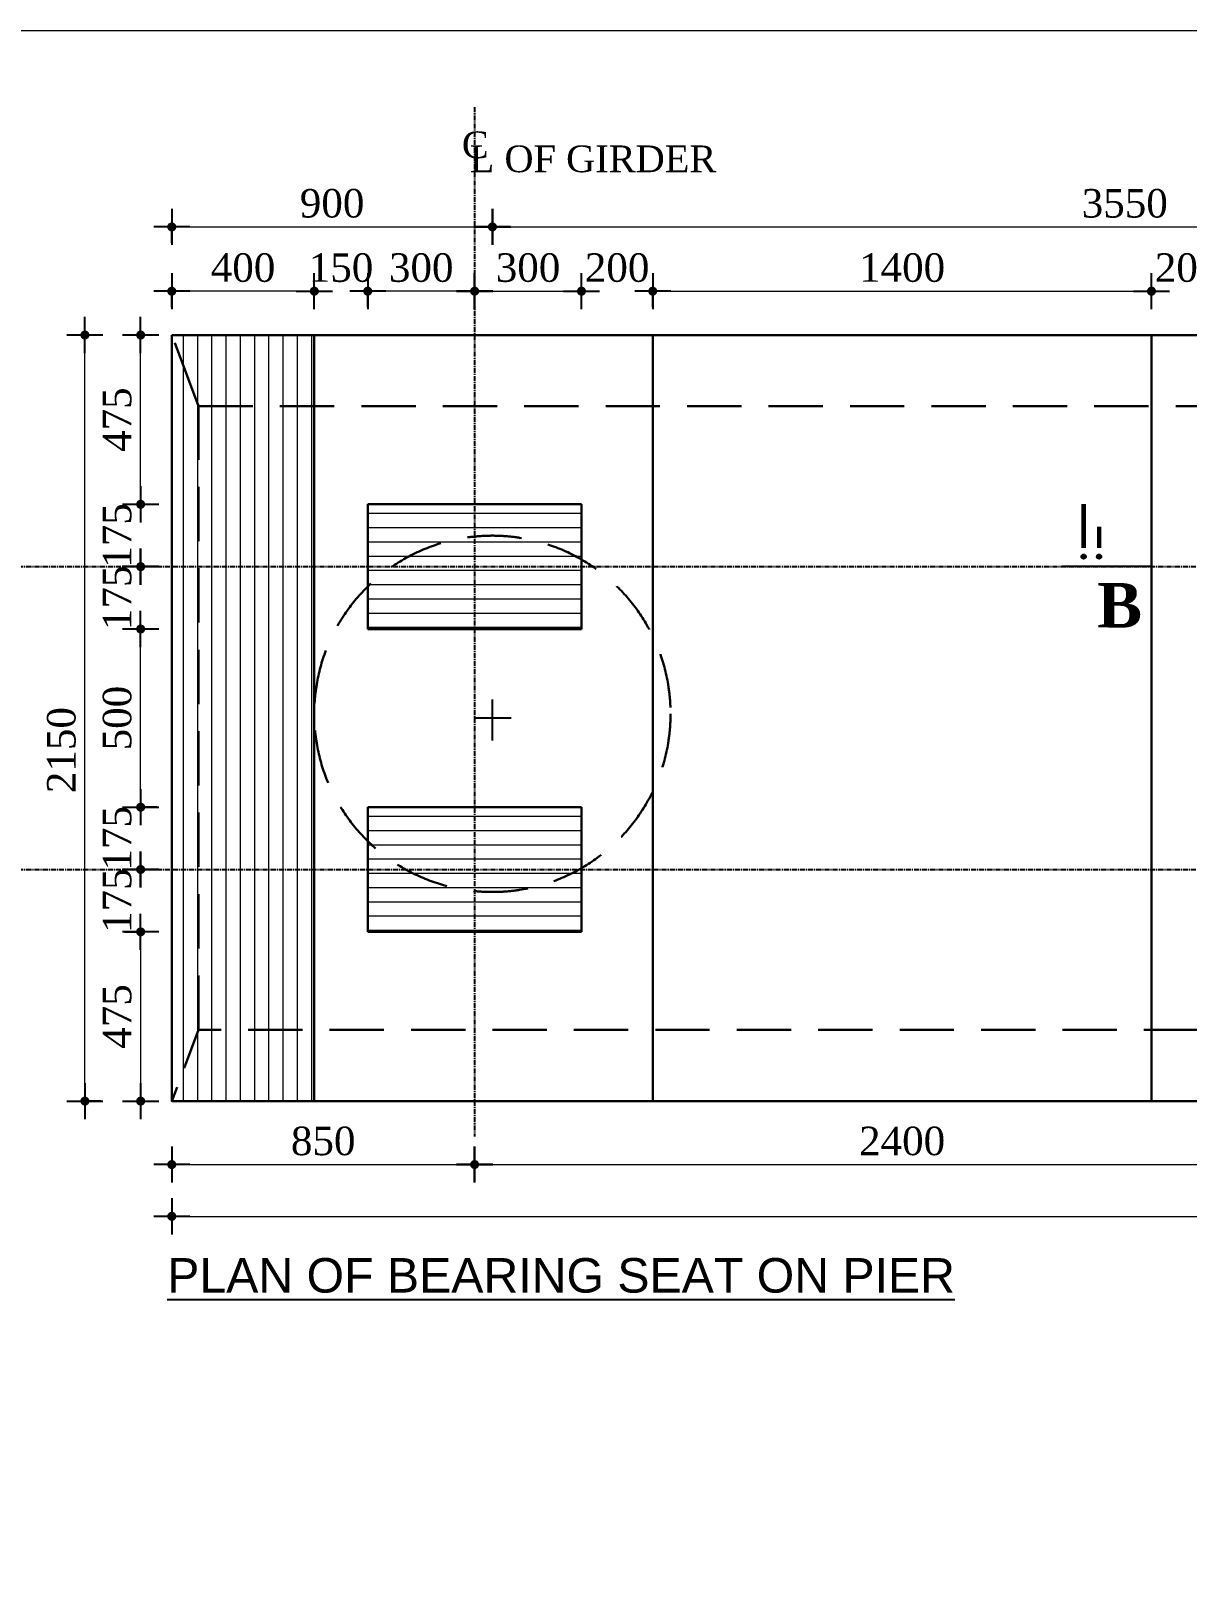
# Model space of a CAD drawing. Header units: millimetres. Extents: x -29779 to 80452, y -13100 to 39577.
# Drawn here: x 56093 to 59338, y 26964 to 31300 of the extents above; entities that cross this region are included whole.
import ezdxf

# ---------------------------------------------------------------- set-up
doc = ezdxf.new("R2010")
doc.units = ezdxf.units.MM
doc.header["$LTSCALE"] = 3
doc.linetypes.add('CENTER', pattern=[50.8, 31.75, -6.35, 6.35, -6.35])
doc.linetypes.add('DASHED', pattern=[19.05, 12.7, -6.35])
for name, color, linetype in [('Center Line', 34, 'Continuous'), ('dim', 4, 'Continuous'), ('Text', 7, 'Continuous')]:
    doc.layers.add(name, color=color, linetype=linetype)
for name, color, linetype, lineweight in [('Dimision', 4, 'Continuous', 13), ('hatch', 253, 'Continuous', 13), ('Pire Line', 11, 'Continuous', 30)]:
    doc.layers.add(name, color=color, linetype=linetype, lineweight=lineweight)
doc.styles.add('Arial', font='arial.ttf', dxfattribs={"height": 85})
doc.styles.get("Standard").update_dxf_attribs({"font": 'times.ttf'})
doc.dimstyles.new('Copy of ISO-90', dxfattribs={"dimtxt": 90, "dimasz": 0.7, "dimexe": 1, "dimexo": 60, "dimgap": 75, "dimtad": 1, "dimdec": 0, "dimlfac": -1, "dimzin": 1, "dimdsep": 46, "dimtxsty": 'Standard', "dimblk": 'DIM', "dimcen": 60, "dimclrd": 256, "dimclre": 256, "dimclrt": 256, "dimadec": 0, "dimazin": 0, "dimtfac": 1, "dimtdec": 0, "dimtix": 1, "dimtofl": 0, "dimtmove": 0, "dimatfit": 3, "dimldrblk": 'DOT', "dimfxl": 60, "dimfxlon": 1, "dimtolj": 1, "dimlwd": -1, "dimarcsym": 0})

# ---------------------------------------------------------------- blocks, each defined once
blk = doc.blocks.new('DIM')
at = {"layer": 'dim'}
for p, q in [((0, -101.4), (0, 101.4)), ((-101.4, 0), (101.4, 0))]:
    blk.add_line(p, q, dxfattribs=at)
at = {"layer": 'dim', "const_width": 25.4}
blk.add_lwpolyline([(-12.7, 0, 1), (12.7, 0, 1)], format="xyb", close=True, dxfattribs=at)
blk = doc.blocks.new('*D152')
at = {"layer": 'Defpoints', "color": 0, "linetype": 'Continuous', "ltscale": 0.1, "transparency": 16777216}
for p in [(56488.3, 28291.6), (57338.3, 28229.1), (57338.3, 28118.8)]:
    blk.add_point(p, dxfattribs=at)
at = {"layer": 'Dimision', "linetype": 'Continuous', "lineweight": -2, "ltscale": 0.1, "transparency": 16777216}
for p, q in [((56488.3, 28163.8), (56488.3, 28117.8)), ((57338.3, 28163.8), (57338.3, 28117.8))]:
    blk.add_line(p, q, dxfattribs=at)
at = {"layer": 'Dimision', "linetype": 'Continuous', "ltscale": 0.1, "transparency": 16777216}
blk.add_line((56488.8, 28118.8), (57337.8, 28118.8), dxfattribs=at)
at = {"layer": 'Dimision', "linetype": 'Continuous', "ltscale": 0.1, "transparency": 16777216, "xscale": 0.5, "yscale": 0.5, "zscale": 0.5, "rotation": 180}
blk.add_blockref('DIM', (56488.3, 28118.8), dxfattribs=at)
at = {"layer": 'Dimision', "linetype": 'Continuous', "ltscale": 0.1, "transparency": 16777216, "xscale": 0.5, "yscale": 0.5, "zscale": 0.5}
blk.add_blockref('DIM', (57338.3, 28118.8), dxfattribs=at)
at = {"layer": 'Dimision', "linetype": 'Continuous', "ltscale": 0.1, "transparency": 16777216, "insert": (56913.3, 28184.5), "char_height": 80, "attachment_point": 5}
blk.add_mtext('\\A1;850', dxfattribs=at)
blk = doc.blocks.new('_Dot')
at = {"color": 0, "linetype": 'ByBlock', "lineweight": -2}
blk.add_line((-0.5, 0), (-1, 0), dxfattribs=at)
at = {"color": 0, "linetype": 'ByBlock', "const_width": 0.5}
blk.add_lwpolyline([(-0.25, 0, 1), (0.25, 0, 1)], format="xyb", close=True, dxfattribs=at)
blk = doc.blocks.new('*D153')
at = {"layer": 'Defpoints', "color": 0, "linetype": 'Continuous', "ltscale": 0.1, "transparency": 16777216}
for p in [(57338.3, 28229.1), (59738.3, 28229.1), (59738.3, 28118.8)]:
    blk.add_point(p, dxfattribs=at)
at = {"layer": 'Dimision', "linetype": 'Continuous', "lineweight": -2, "ltscale": 0.1, "transparency": 16777216}
for p, q in [((57338.3, 28163.8), (57338.3, 28117.8)), ((59738.3, 28163.8), (59738.3, 28117.8))]:
    blk.add_line(p, q, dxfattribs=at)
at = {"layer": 'Dimision', "linetype": 'Continuous', "ltscale": 0.1, "transparency": 16777216}
blk.add_line((57338.8, 28118.8), (59737.8, 28118.8), dxfattribs=at)
at = {"layer": 'Dimision', "linetype": 'Continuous', "ltscale": 0.1, "transparency": 16777216, "xscale": 0.5, "yscale": 0.5, "zscale": 0.5, "rotation": 180}
blk.add_blockref('DIM', (57338.3, 28118.8), dxfattribs=at)
at = {"layer": 'Dimision', "linetype": 'Continuous', "ltscale": 0.1, "transparency": 16777216, "xscale": 0.5, "yscale": 0.5, "zscale": 0.5}
blk.add_blockref('DIM', (59738.3, 28118.8), dxfattribs=at)
at = {"layer": 'Dimision', "linetype": 'Continuous', "ltscale": 0.1, "transparency": 16777216, "insert": (58538.3, 28184.5), "char_height": 80, "attachment_point": 5}
blk.add_mtext('\\A1;2400', dxfattribs=at)
blk = doc.blocks.new('*D156')
at = {"layer": 'Defpoints', "color": 0, "linetype": 'Continuous', "ltscale": 0.1, "transparency": 16777216}
for p in [(56488.3, 28189.7), (65388.3, 28189.7), (65388.3, 27973.4)]:
    blk.add_point(p, dxfattribs=at)
at = {"layer": 'Dimision', "linetype": 'Continuous', "lineweight": -2, "ltscale": 0.1, "transparency": 16777216}
for p, q in [((56488.3, 28018.4), (56488.3, 27972.4)), ((65388.3, 28018.4), (65388.3, 27972.4))]:
    blk.add_line(p, q, dxfattribs=at)
at = {"layer": 'Dimision', "linetype": 'Continuous', "ltscale": 0.1, "transparency": 16777216}
blk.add_line((56488.8, 27973.4), (65387.8, 27973.4), dxfattribs=at)
at = {"layer": 'Dimision', "linetype": 'Continuous', "ltscale": 0.1, "transparency": 16777216, "xscale": 0.5, "yscale": 0.5, "zscale": 0.5, "rotation": 180}
blk.add_blockref('DIM', (56488.3, 27973.4), dxfattribs=at)
at = {"layer": 'Dimision', "linetype": 'Continuous', "ltscale": 0.1, "transparency": 16777216, "xscale": 0.5, "yscale": 0.5, "zscale": 0.5}
blk.add_blockref('DIM', (65388.3, 27973.4), dxfattribs=at)
at = {"layer": 'Dimision', "linetype": 'Continuous', "ltscale": 0.1, "transparency": 16777216, "insert": (60938.3, 28039.2), "char_height": 80, "attachment_point": 5}
blk.add_mtext('\\A1;8900', dxfattribs=at)
blk = doc.blocks.new('*D158')
at = {"layer": 'Defpoints', "color": 0, "linetype": 'Continuous', "ltscale": 0.1, "transparency": 16777216}
for p in [(57388.3, 30750.3), (56488.3, 30463.5), (57388.3, 29424.3)]:
    blk.add_point(p, dxfattribs=at)
at = {"layer": 'Dimision', "linetype": 'Continuous', "lineweight": -2, "ltscale": 0.1, "transparency": 16777216}
for p, q in [((56488.3, 30705.3), (56488.3, 30751.3)), ((57388.3, 30705.3), (57388.3, 30751.3))]:
    blk.add_line(p, q, dxfattribs=at)
at = {"layer": 'Dimision', "linetype": 'Continuous', "ltscale": 0.1, "transparency": 16777216}
blk.add_line((56488.8, 30750.3), (57387.8, 30750.3), dxfattribs=at)
at = {"layer": 'Dimision', "linetype": 'Continuous', "ltscale": 0.1, "transparency": 16777216, "xscale": 0.5, "yscale": 0.5, "zscale": 0.5, "rotation": 180}
blk.add_blockref('DIM', (56488.3, 30750.3), dxfattribs=at)
at = {"layer": 'Dimision', "linetype": 'Continuous', "ltscale": 0.1, "transparency": 16777216, "xscale": 0.5, "yscale": 0.5, "zscale": 0.5}
blk.add_blockref('DIM', (57388.3, 30750.3), dxfattribs=at)
at = {"layer": 'Dimision', "linetype": 'Continuous', "ltscale": 0.1, "transparency": 16777216, "insert": (56938.3, 30816.1), "char_height": 80, "attachment_point": 5}
blk.add_mtext('\\A1;900', dxfattribs=at)
blk = doc.blocks.new('*D160')
at = {"layer": 'Defpoints', "color": 0, "linetype": 'Continuous', "ltscale": 0.1, "transparency": 16777216}
for p in [(60938.3, 30750.3), (57388.3, 29424.3), (60938.3, 29424.3)]:
    blk.add_point(p, dxfattribs=at)
at = {"layer": 'Dimision', "linetype": 'Continuous', "lineweight": -2, "ltscale": 0.1, "transparency": 16777216}
for p, q in [((57388.3, 30705.3), (57388.3, 30751.3)), ((60938.3, 30705.3), (60938.3, 30751.3))]:
    blk.add_line(p, q, dxfattribs=at)
at = {"layer": 'Dimision', "linetype": 'Continuous', "ltscale": 0.1, "transparency": 16777216}
blk.add_line((57388.8, 30750.3), (60937.8, 30750.3), dxfattribs=at)
at = {"layer": 'Dimision', "linetype": 'Continuous', "ltscale": 0.1, "transparency": 16777216, "xscale": 0.5, "yscale": 0.5, "zscale": 0.5, "rotation": 180}
blk.add_blockref('DIM', (57388.3, 30750.3), dxfattribs=at)
at = {"layer": 'Dimision', "linetype": 'Continuous', "ltscale": 0.1, "transparency": 16777216, "xscale": 0.5, "yscale": 0.5, "zscale": 0.5}
blk.add_blockref('DIM', (60938.3, 30750.3), dxfattribs=at)
at = {"layer": 'Dimision', "linetype": 'Continuous', "ltscale": 0.1, "transparency": 16777216, "insert": (59163.3, 30816), "char_height": 80, "attachment_point": 5}
blk.add_mtext('\\A1;3550', dxfattribs=at)
blk = doc.blocks.new('*D164')
at = {"layer": 'Defpoints', "color": 0, "linetype": 'Continuous', "ltscale": 0.1, "transparency": 16777216}
for p in [(57038.4, 30569.9), (57338.4, 30179.7), (57038.4, 29968.4)]:
    blk.add_point(p, dxfattribs=at)
at = {"layer": 'Dimision', "linetype": 'Continuous', "lineweight": -2, "ltscale": 0.1, "transparency": 16777216}
for p, q in [((57038.4, 30524.9), (57038.4, 30570.9)), ((57338.4, 30524.9), (57338.4, 30570.9))]:
    blk.add_line(p, q, dxfattribs=at)
at = {"layer": 'Dimision', "linetype": 'Continuous', "ltscale": 0.1, "transparency": 16777216}
blk.add_line((57337.9, 30569.9), (57038.9, 30569.9), dxfattribs=at)
at = {"layer": 'Dimision', "linetype": 'Continuous', "ltscale": 0.1, "transparency": 16777216, "xscale": 0.5, "yscale": 0.5, "zscale": 0.5, "rotation": 180}
blk.add_blockref('DIM', (57038.4, 30569.9), dxfattribs=at)
at = {"layer": 'Dimision', "linetype": 'Continuous', "ltscale": 0.1, "transparency": 16777216, "xscale": 0.5, "yscale": 0.5, "zscale": 0.5}
blk.add_blockref('DIM', (57338.4, 30569.9), dxfattribs=at)
at = {"layer": 'Dimision', "linetype": 'Continuous', "ltscale": 0.1, "transparency": 16777216, "insert": (57188.4, 30635.6), "char_height": 80, "attachment_point": 5}
blk.add_mtext('\\A1;300', dxfattribs=at)
blk = doc.blocks.new('*D165')
at = {"layer": 'Defpoints', "color": 0, "linetype": 'Continuous', "ltscale": 0.1, "transparency": 16777216}
for p in [(56244.4, 30446.8), (56464.3, 30446.8), (56418.6, 28296.8)]:
    blk.add_point(p, dxfattribs=at)
at = {"layer": 'Dimision', "linetype": 'Continuous', "lineweight": -2, "ltscale": 0.1, "transparency": 16777216}
for p, q in [((56289.4, 30446.8), (56243.4, 30446.8)), ((56289.4, 28296.8), (56243.4, 28296.8))]:
    blk.add_line(p, q, dxfattribs=at)
at = {"layer": 'Dimision', "linetype": 'Continuous', "ltscale": 0.1, "transparency": 16777216}
blk.add_line((56244.4, 28297.3), (56244.4, 30446.3), dxfattribs=at)
at = {"layer": 'Dimision', "linetype": 'Continuous', "ltscale": 0.1, "transparency": 16777216, "xscale": 0.5, "yscale": 0.5, "zscale": 0.5}
for p, rotation in [((56244.4, 30446.8), 90), ((56244.4, 28296.8), 270)]:
    blk.add_blockref('DIM', p, dxfattribs=dict(at, rotation=rotation))
at = {"layer": 'Dimision', "linetype": 'Continuous', "ltscale": 0.1, "transparency": 16777216, "insert": (56178.7, 29281.9), "char_height": 80, "attachment_point": 5, "rotation": 90}
blk.add_mtext('\\A1;2150', dxfattribs=at)
blk = doc.blocks.new('*D166')
at = {"layer": 'Defpoints', "color": 0, "linetype": 'Continuous', "ltscale": 0.1, "transparency": 16777216}
for p in [(56400.9, 29621.8), (56451.6, 29621.8), (57188.3, 29121.8)]:
    blk.add_point(p, dxfattribs=at)
at = {"layer": 'Dimision', "linetype": 'Continuous', "lineweight": -2, "ltscale": 0.1, "transparency": 16777216}
for p, q in [((56400.9, 29621.8), (56399.9, 29621.8)), ((56445.9, 29121.8), (56399.9, 29121.8))]:
    blk.add_line(p, q, dxfattribs=at)
at = {"layer": 'Dimision', "linetype": 'Continuous', "ltscale": 0.1, "transparency": 16777216}
blk.add_line((56400.9, 29122.3), (56400.9, 29621.3), dxfattribs=at)
at = {"layer": 'Dimision', "linetype": 'Continuous', "ltscale": 0.1, "transparency": 16777216, "xscale": 0.5, "yscale": 0.5, "zscale": 0.5}
for p, rotation in [((56400.9, 29621.8), 90), ((56400.9, 29121.8), 270)]:
    blk.add_blockref('DIM', p, dxfattribs=dict(at, rotation=rotation))
at = {"layer": 'Dimision', "linetype": 'Continuous', "ltscale": 0.1, "transparency": 16777216, "insert": (56335.2, 29371.8), "char_height": 80, "attachment_point": 5, "rotation": 90}
blk.add_mtext('\\A1;500', dxfattribs=at)
blk = doc.blocks.new('*D167')
at = {"layer": 'Defpoints', "color": 0, "linetype": 'Continuous', "ltscale": 0.1, "transparency": 16777216}
for p in [(56400.9, 29971.8), (56400.9, 29796.8), (56400.9, 29796.8)]:
    blk.add_point(p, dxfattribs=at)
at = {"layer": 'Dimision', "linetype": 'Continuous', "ltscale": 0.1, "transparency": 16777216}
for p, q in [((56400.9, 29972.3), (56400.9, 29972.8)), ((56400.9, 29796.3), (56400.9, 29795.8))]:
    blk.add_line(p, q, dxfattribs=at)
at = {"layer": 'Dimision', "linetype": 'Continuous', "lineweight": -2, "ltscale": 0.1, "transparency": 16777216}
for p, q in [((56400.9, 29971.8), (56401.9, 29971.8)), ((56400.9, 29796.8), (56401.9, 29796.8))]:
    blk.add_line(p, q, dxfattribs=at)
at = {"layer": 'Dimision', "linetype": 'Continuous', "ltscale": 0.1, "transparency": 16777216, "xscale": 0.5, "yscale": 0.5, "zscale": 0.5}
for p, rotation in [((56400.9, 29971.8), 270), ((56400.9, 29796.8), 90)]:
    blk.add_blockref('DIM', p, dxfattribs=dict(at, rotation=rotation))
at = {"layer": 'Dimision', "linetype": 'Continuous', "ltscale": 0.1, "transparency": 16777216, "insert": (56335.1, 29884.3), "char_height": 80, "attachment_point": 5, "rotation": 90}
blk.add_mtext('\\A1;175', dxfattribs=at)
blk = doc.blocks.new('*D168')
at = {"layer": 'Defpoints', "color": 0, "linetype": 'Continuous', "ltscale": 0.1, "transparency": 16777216}
for p in [(56400.9, 29796.8), (56400.9, 29796.8), (56400.9, 29621.8)]:
    blk.add_point(p, dxfattribs=at)
at = {"layer": 'Dimision', "linetype": 'Continuous', "ltscale": 0.1, "transparency": 16777216}
for p, q in [((56400.9, 29797.3), (56400.9, 29797.8)), ((56400.9, 29621.3), (56400.9, 29620.8))]:
    blk.add_line(p, q, dxfattribs=at)
at = {"layer": 'Dimision', "linetype": 'Continuous', "lineweight": -2, "ltscale": 0.1, "transparency": 16777216}
for p, q in [((56400.9, 29796.8), (56401.9, 29796.8)), ((56400.9, 29621.8), (56401.9, 29621.8))]:
    blk.add_line(p, q, dxfattribs=at)
at = {"layer": 'Dimision', "linetype": 'Continuous', "ltscale": 0.1, "transparency": 16777216, "xscale": 0.5, "yscale": 0.5, "zscale": 0.5}
for p, rotation in [((56400.9, 29796.8), 270), ((56400.9, 29621.8), 90)]:
    blk.add_blockref('DIM', p, dxfattribs=dict(at, rotation=rotation))
at = {"layer": 'Dimision', "linetype": 'Continuous', "ltscale": 0.1, "transparency": 16777216, "insert": (56335.1, 29709.3), "char_height": 80, "attachment_point": 5, "rotation": 90}
blk.add_mtext('\\A1;175', dxfattribs=at)
blk = doc.blocks.new('*D169')
at = {"layer": 'Defpoints', "color": 0, "linetype": 'Continuous', "ltscale": 0.1, "transparency": 16777216}
for p in [(56400.9, 30446.8), (56400.9, 30446.8), (56226.1, 29971.8)]:
    blk.add_point(p, dxfattribs=at)
at = {"layer": 'Dimision', "linetype": 'Continuous', "lineweight": -2, "ltscale": 0.1, "transparency": 16777216}
for p, q in [((56400.9, 30446.8), (56401.9, 30446.8)), ((56355.9, 29971.8), (56401.9, 29971.8))]:
    blk.add_line(p, q, dxfattribs=at)
at = {"layer": 'Dimision', "linetype": 'Continuous', "ltscale": 0.1, "transparency": 16777216}
blk.add_line((56400.9, 29972.3), (56400.9, 30446.3), dxfattribs=at)
at = {"layer": 'Dimision', "linetype": 'Continuous', "ltscale": 0.1, "transparency": 16777216, "xscale": 0.5, "yscale": 0.5, "zscale": 0.5}
for p, rotation in [((56400.9, 30446.8), 90), ((56400.9, 29971.8), 270)]:
    blk.add_blockref('DIM', p, dxfattribs=dict(at, rotation=rotation))
at = {"layer": 'Dimision', "linetype": 'Continuous', "ltscale": 0.1, "transparency": 16777216, "insert": (56335.1, 30209.3), "char_height": 80, "attachment_point": 5, "rotation": 90}
blk.add_mtext('\\A1;475', dxfattribs=at)
blk = doc.blocks.new('*D170')
at = {"layer": 'Defpoints', "color": 0, "linetype": 'Continuous', "ltscale": 0.1, "transparency": 16777216}
for p in [(56400.9, 29121.8), (56400.9, 28946.8), (56400.9, 28946.8)]:
    blk.add_point(p, dxfattribs=at)
at = {"layer": 'Dimision', "linetype": 'Continuous', "ltscale": 0.1, "transparency": 16777216}
for p, q in [((56400.9, 29122.3), (56400.9, 29122.8)), ((56400.9, 28946.3), (56400.9, 28945.8))]:
    blk.add_line(p, q, dxfattribs=at)
at = {"layer": 'Dimision', "linetype": 'Continuous', "lineweight": -2, "ltscale": 0.1, "transparency": 16777216}
for p, q in [((56400.9, 29121.8), (56401.9, 29121.8)), ((56400.9, 28946.8), (56401.9, 28946.8))]:
    blk.add_line(p, q, dxfattribs=at)
at = {"layer": 'Dimision', "linetype": 'Continuous', "ltscale": 0.1, "transparency": 16777216, "xscale": 0.5, "yscale": 0.5, "zscale": 0.5}
for p, rotation in [((56400.9, 29121.8), 270), ((56400.9, 28946.8), 90)]:
    blk.add_blockref('DIM', p, dxfattribs=dict(at, rotation=rotation))
at = {"layer": 'Dimision', "linetype": 'Continuous', "ltscale": 0.1, "transparency": 16777216, "insert": (56335.1, 29034.3), "char_height": 80, "attachment_point": 5, "rotation": 90}
blk.add_mtext('\\A1;175', dxfattribs=at)
blk = doc.blocks.new('*D171')
at = {"layer": 'Defpoints', "color": 0, "linetype": 'Continuous', "ltscale": 0.1, "transparency": 16777216}
for p in [(56400.9, 28946.8), (56400.9, 28946.8), (56400.9, 28771.8)]:
    blk.add_point(p, dxfattribs=at)
at = {"layer": 'Dimision', "linetype": 'Continuous', "ltscale": 0.1, "transparency": 16777216}
for p, q in [((56400.9, 28947.3), (56400.9, 28947.8)), ((56400.9, 28771.3), (56400.9, 28770.8))]:
    blk.add_line(p, q, dxfattribs=at)
at = {"layer": 'Dimision', "linetype": 'Continuous', "lineweight": -2, "ltscale": 0.1, "transparency": 16777216}
for p, q in [((56400.9, 28946.8), (56401.9, 28946.8)), ((56400.9, 28771.8), (56401.9, 28771.8))]:
    blk.add_line(p, q, dxfattribs=at)
at = {"layer": 'Dimision', "linetype": 'Continuous', "ltscale": 0.1, "transparency": 16777216, "xscale": 0.5, "yscale": 0.5, "zscale": 0.5}
for p, rotation in [((56400.9, 28946.8), 270), ((56400.9, 28771.8), 90)]:
    blk.add_blockref('DIM', p, dxfattribs=dict(at, rotation=rotation))
at = {"layer": 'Dimision', "linetype": 'Continuous', "ltscale": 0.1, "transparency": 16777216, "insert": (56335.1, 28859.3), "char_height": 80, "attachment_point": 5, "rotation": 90}
blk.add_mtext('\\A1;175', dxfattribs=at)
blk = doc.blocks.new('*D172')
at = {"layer": 'Defpoints', "color": 0, "linetype": 'Continuous', "ltscale": 0.1, "transparency": 16777216}
for p in [(56226.1, 28771.8), (56400.9, 28296.8), (56400.9, 28296.8)]:
    blk.add_point(p, dxfattribs=at)
at = {"layer": 'Dimision', "linetype": 'Continuous', "lineweight": -2, "ltscale": 0.1, "transparency": 16777216}
for p, q in [((56355.9, 28771.8), (56401.9, 28771.8)), ((56400.9, 28296.8), (56401.9, 28296.8))]:
    blk.add_line(p, q, dxfattribs=at)
at = {"layer": 'Dimision', "linetype": 'Continuous', "ltscale": 0.1, "transparency": 16777216}
blk.add_line((56400.9, 28771.3), (56400.9, 28297.3), dxfattribs=at)
at = {"layer": 'Dimision', "linetype": 'Continuous', "ltscale": 0.1, "transparency": 16777216, "xscale": 0.5, "yscale": 0.5, "zscale": 0.5}
for p, rotation in [((56400.9, 28771.8), 90), ((56400.9, 28296.8), 270)]:
    blk.add_blockref('DIM', p, dxfattribs=dict(at, rotation=rotation))
at = {"layer": 'Dimision', "linetype": 'Continuous', "ltscale": 0.1, "transparency": 16777216, "insert": (56335.1, 28534.3), "char_height": 80, "attachment_point": 5, "rotation": 90}
blk.add_mtext('\\A1;475', dxfattribs=at)
blk = doc.blocks.new('*D318')
at = {"layer": 'Defpoints', "color": 0, "linetype": 'Continuous', "ltscale": 0.1, "transparency": 16777216}
for p in [(56888.3, 30569.9), (56888.3, 30446.8), (57038.4, 29968.4)]:
    blk.add_point(p, dxfattribs=at)
at = {"layer": 'Dimision', "linetype": 'Continuous', "ltscale": 0.1, "transparency": 16777216}
for p, q in [((56887.8, 30569.9), (56887.3, 30569.9)), ((57038.9, 30569.9), (57039.4, 30569.9))]:
    blk.add_line(p, q, dxfattribs=at)
at = {"layer": 'Dimision', "linetype": 'Continuous', "lineweight": -2, "ltscale": 0.1, "transparency": 16777216}
for p, q in [((56888.3, 30524.9), (56888.3, 30570.9)), ((57038.4, 30524.9), (57038.4, 30570.9))]:
    blk.add_line(p, q, dxfattribs=at)
at = {"layer": 'Dimision', "linetype": 'Continuous', "ltscale": 0.1, "transparency": 16777216, "xscale": 0.5, "yscale": 0.5, "zscale": 0.5}
blk.add_blockref('DIM', (56888.3, 30569.9), dxfattribs=at)
at = {"layer": 'Dimision', "linetype": 'Continuous', "ltscale": 0.1, "transparency": 16777216, "xscale": 0.5, "yscale": 0.5, "zscale": 0.5, "rotation": 180}
blk.add_blockref('DIM', (57038.4, 30569.9), dxfattribs=at)
at = {"layer": 'Dimision', "linetype": 'Continuous', "ltscale": 0.1, "transparency": 16777216, "insert": (56963.3, 30635.6), "char_height": 80, "attachment_point": 5}
blk.add_mtext('\\A1;150', dxfattribs=at)
blk = doc.blocks.new('*D319')
at = {"layer": 'Defpoints', "color": 0, "linetype": 'Continuous', "ltscale": 0.1, "transparency": 16777216}
for p in [(56488.3, 30569.9), (56488.3, 30446.8), (56888.3, 30446.8)]:
    blk.add_point(p, dxfattribs=at)
at = {"layer": 'Dimision', "linetype": 'Continuous', "lineweight": -2, "ltscale": 0.1, "transparency": 16777216}
for p, q in [((56488.3, 30524.9), (56488.3, 30570.9)), ((56888.3, 30524.9), (56888.3, 30570.9))]:
    blk.add_line(p, q, dxfattribs=at)
at = {"layer": 'Dimision', "linetype": 'Continuous', "ltscale": 0.1, "transparency": 16777216}
blk.add_line((56887.8, 30569.9), (56488.8, 30569.9), dxfattribs=at)
at = {"layer": 'Dimision', "linetype": 'Continuous', "ltscale": 0.1, "transparency": 16777216, "xscale": 0.5, "yscale": 0.5, "zscale": 0.5, "rotation": 180}
blk.add_blockref('DIM', (56488.3, 30569.9), dxfattribs=at)
at = {"layer": 'Dimision', "linetype": 'Continuous', "ltscale": 0.1, "transparency": 16777216, "xscale": 0.5, "yscale": 0.5, "zscale": 0.5}
blk.add_blockref('DIM', (56888.3, 30569.9), dxfattribs=at)
at = {"layer": 'Dimision', "linetype": 'Continuous', "ltscale": 0.1, "transparency": 16777216, "insert": (56688.3, 30635.6), "char_height": 80, "attachment_point": 5}
blk.add_mtext('\\A1;400', dxfattribs=at)
blk = doc.blocks.new('*D320')
at = {"layer": 'Defpoints', "color": 0, "linetype": 'Continuous', "ltscale": 0.1, "transparency": 16777216}
for p in [(57638.3, 30569.9), (57338.4, 30179.7), (57638.3, 29971.8)]:
    blk.add_point(p, dxfattribs=at)
at = {"layer": 'Dimision', "linetype": 'Continuous', "lineweight": -2, "ltscale": 0.1, "transparency": 16777216}
for p, q in [((57338.4, 30524.9), (57338.4, 30570.9)), ((57638.3, 30524.9), (57638.3, 30570.9))]:
    blk.add_line(p, q, dxfattribs=at)
at = {"layer": 'Dimision', "linetype": 'Continuous', "ltscale": 0.1, "transparency": 16777216}
blk.add_line((57338.9, 30569.9), (57637.8, 30569.9), dxfattribs=at)
at = {"layer": 'Dimision', "linetype": 'Continuous', "ltscale": 0.1, "transparency": 16777216, "xscale": 0.5, "yscale": 0.5, "zscale": 0.5, "rotation": 180}
blk.add_blockref('DIM', (57338.4, 30569.9), dxfattribs=at)
at = {"layer": 'Dimision', "linetype": 'Continuous', "ltscale": 0.1, "transparency": 16777216, "xscale": 0.5, "yscale": 0.5, "zscale": 0.5}
blk.add_blockref('DIM', (57638.3, 30569.9), dxfattribs=at)
at = {"layer": 'Dimision', "linetype": 'Continuous', "ltscale": 0.1, "transparency": 16777216, "insert": (57488.3, 30635.6), "char_height": 80, "attachment_point": 5}
blk.add_mtext('\\A1;300', dxfattribs=at)
blk = doc.blocks.new('*D321')
at = {"layer": 'Defpoints', "color": 0, "linetype": 'Continuous', "ltscale": 0.1, "transparency": 16777216}
for p in [(57838.3, 30569.9), (57838.3, 30446.8), (57638.3, 29971.8)]:
    blk.add_point(p, dxfattribs=at)
at = {"layer": 'Dimision', "linetype": 'Continuous', "ltscale": 0.1, "transparency": 16777216}
for p, q in [((57637.8, 30569.9), (57637.3, 30569.9)), ((57838.8, 30569.9), (57839.3, 30569.9))]:
    blk.add_line(p, q, dxfattribs=at)
at = {"layer": 'Dimision', "linetype": 'Continuous', "lineweight": -2, "ltscale": 0.1, "transparency": 16777216}
for p, q in [((57638.3, 30524.9), (57638.3, 30570.9)), ((57838.3, 30524.9), (57838.3, 30570.9))]:
    blk.add_line(p, q, dxfattribs=at)
at = {"layer": 'Dimision', "linetype": 'Continuous', "ltscale": 0.1, "transparency": 16777216, "xscale": 0.5, "yscale": 0.5, "zscale": 0.5}
blk.add_blockref('DIM', (57638.3, 30569.9), dxfattribs=at)
at = {"layer": 'Dimision', "linetype": 'Continuous', "ltscale": 0.1, "transparency": 16777216, "xscale": 0.5, "yscale": 0.5, "zscale": 0.5, "rotation": 180}
blk.add_blockref('DIM', (57838.3, 30569.9), dxfattribs=at)
at = {"layer": 'Dimision', "linetype": 'Continuous', "ltscale": 0.1, "transparency": 16777216, "insert": (57738.3, 30635.6), "char_height": 80, "attachment_point": 5}
blk.add_mtext('\\A1;200', dxfattribs=at)
blk = doc.blocks.new('*D322')
at = {"layer": 'Defpoints', "color": 0, "linetype": 'Continuous', "ltscale": 0.1, "transparency": 16777216}
for p in [(59238.3, 30569.9), (57838.3, 30446.8), (59238.3, 30446.8)]:
    blk.add_point(p, dxfattribs=at)
at = {"layer": 'Dimision', "linetype": 'Continuous', "lineweight": -2, "ltscale": 0.1, "transparency": 16777216}
for p, q in [((57838.3, 30524.9), (57838.3, 30570.9)), ((59238.3, 30524.9), (59238.3, 30570.9))]:
    blk.add_line(p, q, dxfattribs=at)
at = {"layer": 'Dimision', "linetype": 'Continuous', "ltscale": 0.1, "transparency": 16777216}
blk.add_line((57838.8, 30569.9), (59237.8, 30569.9), dxfattribs=at)
at = {"layer": 'Dimision', "linetype": 'Continuous', "ltscale": 0.1, "transparency": 16777216, "xscale": 0.5, "yscale": 0.5, "zscale": 0.5, "rotation": 180}
blk.add_blockref('DIM', (57838.3, 30569.9), dxfattribs=at)
at = {"layer": 'Dimision', "linetype": 'Continuous', "ltscale": 0.1, "transparency": 16777216, "xscale": 0.5, "yscale": 0.5, "zscale": 0.5}
blk.add_blockref('DIM', (59238.3, 30569.9), dxfattribs=at)
at = {"layer": 'Dimision', "linetype": 'Continuous', "ltscale": 0.1, "transparency": 16777216, "insert": (58538.3, 30635.6), "char_height": 80, "attachment_point": 5}
blk.add_mtext('\\A1;1400', dxfattribs=at)
blk = doc.blocks.new('*D323')
at = {"layer": 'Defpoints', "color": 0, "linetype": 'Continuous', "ltscale": 0.1, "transparency": 16777216}
for p in [(59438.3, 30569.9), (59238.3, 30446.8), (59438.3, 29971.8)]:
    blk.add_point(p, dxfattribs=at)
at = {"layer": 'Dimision', "linetype": 'Continuous', "ltscale": 0.1, "transparency": 16777216}
for p, q in [((59237.8, 30569.9), (59237.3, 30569.9)), ((59438.8, 30569.9), (59439.3, 30569.9))]:
    blk.add_line(p, q, dxfattribs=at)
at = {"layer": 'Dimision', "linetype": 'Continuous', "lineweight": -2, "ltscale": 0.1, "transparency": 16777216}
for p, q in [((59238.3, 30524.9), (59238.3, 30570.9)), ((59438.3, 30524.9), (59438.3, 30570.9))]:
    blk.add_line(p, q, dxfattribs=at)
at = {"layer": 'Dimision', "linetype": 'Continuous', "ltscale": 0.1, "transparency": 16777216, "xscale": 0.5, "yscale": 0.5, "zscale": 0.5}
blk.add_blockref('DIM', (59238.3, 30569.9), dxfattribs=at)
at = {"layer": 'Dimision', "linetype": 'Continuous', "ltscale": 0.1, "transparency": 16777216, "xscale": 0.5, "yscale": 0.5, "zscale": 0.5, "rotation": 180}
blk.add_blockref('DIM', (59438.3, 30569.9), dxfattribs=at)
at = {"layer": 'Dimision', "linetype": 'Continuous', "ltscale": 0.1, "transparency": 16777216, "insert": (59338.3, 30635.6), "char_height": 80, "attachment_point": 5}
blk.add_mtext('\\A1;200', dxfattribs=at)

msp = doc.modelspace()

# ---------------------------------------------------------------- hatches: boundary and pattern name
at = {"layer": 'hatch', "ltscale": 10}
h = msp.add_hatch(dxfattribs=at)
h.set_pattern_fill('_USER', color=256, scale=40, angle=90, style=0, pattern_type=0)
h.set_pattern_definition([(90, (58120.934, 21390.08), (-40, 2e-15), [])])
h.paths.add_polyline_path([(56888.28, 30221.76), (56563.28, 30221.76), (56563.28, 29846.76), (56888.28, 29846.76)])
h.paths.add_polyline_path([(56888.28, 30446.76), (56488.28, 30446.76), (56488.28, 30296.76), (56563.28, 30221.76), (56888.28, 30221.76)])
h.paths.add_polyline_path([(56563.28, 30221.76), (56488.28, 30296.76), (56488.28, 29846.76), (56563.28, 29846.76)])
h.paths.add_polyline_path([(56888.28, 29846.76), (56563.28, 29846.76), (56563.28, 28896.76), (56888.28, 28896.76)])
h.paths.add_polyline_path([(56563.28, 29846.76), (56488.28, 29846.76), (56488.28, 28896.76), (56563.28, 28896.76)])
h.paths.add_polyline_path([(56888.28, 28896.76), (56563.28, 28896.76), (56563.28, 28521.76), (56888.28, 28521.76)])
h.paths.add_polyline_path([(56563.28, 28896.76), (56488.28, 28896.76), (56488.28, 28446.76), (56563.28, 28521.76)])
h.paths.add_polyline_path([(56888.28, 28521.76), (56563.28, 28521.76), (56488.28, 28446.76), (56488.28, 28296.76), (56888.28, 28296.76)])
h = msp.add_hatch(dxfattribs=at)
h.set_pattern_fill('_USER', color=256, scale=40, style=0, pattern_type=0)
h.set_pattern_definition([(0, (143285.124, -172173.503), (0, 40), [])])
h.paths.add_polyline_path([(57638.28, 29621.76), (57638.28, 29971.76), (57038.28, 29971.76), (57038.28, 29621.76)])
h = msp.add_hatch(dxfattribs=at)
h.set_pattern_fill('_USER', color=256, scale=40, style=0, pattern_type=0)
h.set_pattern_definition([(0, (143285.124, -173023.503), (0, 40), [])])
h.paths.add_polyline_path([(57638.28, 28771.76), (57638.28, 29121.76), (57038.28, 29121.76), (57038.28, 28771.76)])
at = {"layer": 'Text', "linetype": 'Continuous', "ltscale": 0.1}
for points in [[(59041.7, 29825, -1), (59054.18, 29825, -1)], [(59084.94, 29825, -1), (59097.42, 29825, -1)]]:
    msp.add_hatch(color=256, dxfattribs=at).paths.add_polyline_path(points)

# ---------------------------------------------------------------- linework, layer by layer
at = {"layer": 'Center Line'}
for p, q in [((57388.28, 29309.26), (57388.28, 29424.26)), ((57440.78, 29371.76), (57335.78, 29371.76))]:
    msp.add_line(p, q, dxfattribs=at)
at = {"layer": 'Center Line', "linetype": 'CENTER', "ltscale": 0.15}
for points in [[(57338.28, 31086.24), (57338.28, 28197.12)], [(55919.94, 29796.76), (65497.21, 29796.76)], [(55919.94, 28946.76), (65497.21, 28946.76)]]:
    msp.add_lwpolyline(points, dxfattribs=at)
at = {"layer": 'Dimision', "linetype": 'Continuous', "ltscale": 0.1}
msp.add_lwpolyline([(21581.98, -2319.84), (80452.5, -2319.84), (80452.5, 31300.4), (21581.98, 31300.4)], close=True, dxfattribs=at)
at = {"layer": 'Pire Line', "ltscale": 5}
for p, q in [((56488.28, 30446.76), (65388.28, 30446.76)), ((56488.28, 28296.76), (56488.28, 30446.76)), ((57038.28, 29621.76), (57038.28, 29971.76)), ((57638.28, 29971.76), (57038.28, 29971.76)), ((57638.28, 29621.76), (57638.28, 29971.76)), ((57638.28, 29621.76), (57038.28, 29621.76)), ((57038.28, 29121.76), (57038.28, 28771.76)), ((57638.28, 29121.76), (57038.28, 29121.76)), ((57638.28, 29121.76), (57638.28, 28771.76)), ((57638.28, 28771.76), (57038.28, 28771.76)), ((65388.28, 28296.76), (56488.28, 28296.76))]:
    msp.add_line(p, q, dxfattribs=at)
at = {"layer": 'Pire Line', "linetype": 'DASHED', "ltscale": 4}
for p, q in [((56563.28, 30246.76), (65313.28, 30246.76)), ((56563.28, 28496.76), (56563.28, 30246.76)), ((65313.28, 28496.76), (56563.28, 28496.76))]:
    msp.add_line(p, q, dxfattribs=at)
at = {"layer": 'Pire Line', "linetype": 'DASHED', "ltscale": 5}
msp.add_lwpolyline([(56563.28, 30246.76), (56488.28, 30446.76)], dxfattribs=at)
at = {"layer": 'Pire Line', "ltscale": 5}
msp.add_lwpolyline([(56488.28, 30446.76), (56888.28, 30446.76), (56888.28, 28296.76), (56488.28, 28296.76)], close=True, dxfattribs=at)
for points in [[(57838.28, 30446.76), (57838.28, 28296.76)], [(59238.28, 30446.76), (59238.28, 28296.76)]]:
    msp.add_lwpolyline(points, dxfattribs=at)
at = {"layer": 'Pire Line', "linetype": 'DASHED', "ltscale": 3}
msp.add_lwpolyline([(56563.28, 28496.76), (56488.28, 28296.76)], dxfattribs=at)
at = {"layer": 'Pire Line', "linetype": 'DASHED', "ltscale": 4}
msp.add_circle((57388.28, 29383.79), 500, dxfattribs=at)
at = {"layer": 'Text', "linetype": 'Continuous', "ltscale": 3}
msp.add_line((59239.45, 29796.76), (58987.08, 29796.76), dxfattribs=at)
at = {"layer": 'Text', "linetype": 'Continuous', "ltscale": 3, "const_width": 12.48}
for points in [[(59047.94, 29849.15), (59047.94, 29972.35)], [(59091.18, 29849.15), (59091.18, 29909.12)]]:
    msp.add_lwpolyline(points, dxfattribs=at)
at = {"layer": 'Text', "linetype": 'Continuous', "ltscale": 0.1}
for centre in [(59047.94, 29825), (59091.18, 29825)]:
    msp.add_circle(centre, 6.24, dxfattribs=at)

# ---------------------------------------------------------------- texts
at = {"layer": 'Text', "style": 'Arial'}
msp.add_text('%%UPLAN OF BEARING SEAT ON PIER', height=96.9, dxfattribs=at).set_placement((56475.46, 27759.37))
at = {"layer": 'Text', "ltscale": 10, "char_height": 75, "width": 8235.4588, "attachment_point": 1}
for s, insert in [('C', (57302.4, 31018.25)), ('L OF GIRDER', (57324.5, 30978.91))]:
    msp.add_mtext(s, dxfattribs=dict(at, insert=insert))
at = {"layer": 'Text', "insert": (59086.19, 29750.87), "char_height": 124.8, "width": 236.2677, "attachment_point": 1}
msp.add_mtext('{\\fTimes New Roman|b1|i0|c0|p18;B}', dxfattribs=at)

# ---------------------------------------------------------------- dimensions: what is measured, and where the dimension line sits
at = {"layer": 'Dimision', "linetype": 'Continuous', "ltscale": 0.1}
for base, p1, p2, picture, middle in [((57388.28, 30750.33), (56488.28, 30463.5), (57388.28, 29424.26), '*D158', (56938.28, 30816.13)), ((60938.28, 30750.33), (57388.28, 29424.26), (60938.28, 29424.26), '*D160', (59163.28, 30816.02)), ((57338.28, 28118.85), (56488.28, 28291.6), (57338.28, 28229.1), '*D152', (56913.28, 28184.54)), ((59738.28, 28118.85), (57338.28, 28229.1), (59738.28, 28229.1), '*D153', (58538.28, 28184.54)), ((65388.28, 27973.43), (56488.28, 28189.7), (65388.28, 28189.7), '*D156', (60938.28, 28039.24))]:
    dim = msp.add_linear_dim(base=base, p1=p1, p2=p2, dimstyle='Copy of ISO-90', override={"dimtxt": 80, "dimasz": 0.5, "dimgap": 25, "dimfxl": 45}, dxfattribs=at)
    dim.commit()
    dim.dimension.update_dxf_attribs({"geometry": picture, "text_midpoint": middle})
for base, p1, p2, angle, picture, middle in [((56488.28, 30569.86), (56888.28, 30446.76), (56488.28, 30446.76), 180, '*D319', (56688.28, 30635.56)), ((56888.28, 30569.86), (57038.4, 29968.4), (56888.28, 30446.76), 180, '*D318', (56963.34, 30635.56)), ((57038.4, 30569.86), (57338.41, 30179.75), (57038.4, 29968.4), 180, '*D164', (57188.41, 30635.56)), ((57638.28, 30569.86), (57338.41, 30179.75), (57638.28, 29971.76), 180, '*D320', (57488.35, 30635.56)), ((57838.28, 30569.86), (57638.28, 29971.76), (57838.28, 30446.76), 180, '*D321', (57738.28, 30635.56)), ((59238.28, 30569.86), (57838.28, 30446.76), (59238.28, 30446.76), 180, '*D322', (58538.28, 30635.56)), ((59438.28, 30569.86), (59238.28, 30446.76), (59438.28, 29971.76), 180, '*D323', (59338.28, 30635.56)), ((56400.89, 30446.76), (56226.11, 29971.76), (56400.89, 30446.76), 90, '*D169', (56335.09, 30209.26)), ((56400.89, 29796.76), (56400.89, 29971.76), (56400.89, 29796.76), 270, '*D167', (56335.09, 29884.26)), ((56400.89, 29796.76), (56400.89, 29621.76), (56400.89, 29796.76), 90, '*D168', (56335.09, 29709.26)), ((56400.89, 29621.76), (57188.33, 29121.76), (56451.6, 29621.76), 270, '*D166', (56335.2, 29371.76)), ((56400.89, 28946.76), (56400.89, 29121.76), (56400.89, 28946.76), 270, '*D170', (56335.09, 29034.26)), ((56400.89, 28946.76), (56400.89, 28771.76), (56400.89, 28946.76), 90, '*D171', (56335.09, 28859.26)), ((56400.89, 28296.76), (56226.11, 28771.76), (56400.89, 28296.76), 270, '*D172', (56335.09, 28534.26))]:
    dim = msp.add_linear_dim(base=base, p1=p1, p2=p2, angle=angle, dimstyle='Copy of ISO-90', override={"dimtxt": 80, "dimasz": 0.5, "dimgap": 25, "dimfxl": 45}, dxfattribs=at)
    dim.commit()
    dim.dimension.update_dxf_attribs({"geometry": picture, "text_midpoint": middle})
dim = msp.add_linear_dim(base=(56244.38, 30446.76), p1=(56418.63, 28296.76), p2=(56464.25, 30446.76), angle=90, dimstyle='Copy of ISO-90', override={"dimtxt": 80, "dimasz": 0.5, "dimgap": 25, "dimfxl": 45}, dxfattribs=at)
dim.commit()
dim.dimension.update_dxf_attribs({"geometry": '*D165', "text_midpoint": (56244.38, 29281.93), "dimtype": 160})

doc.saveas('drawing.dxf')
